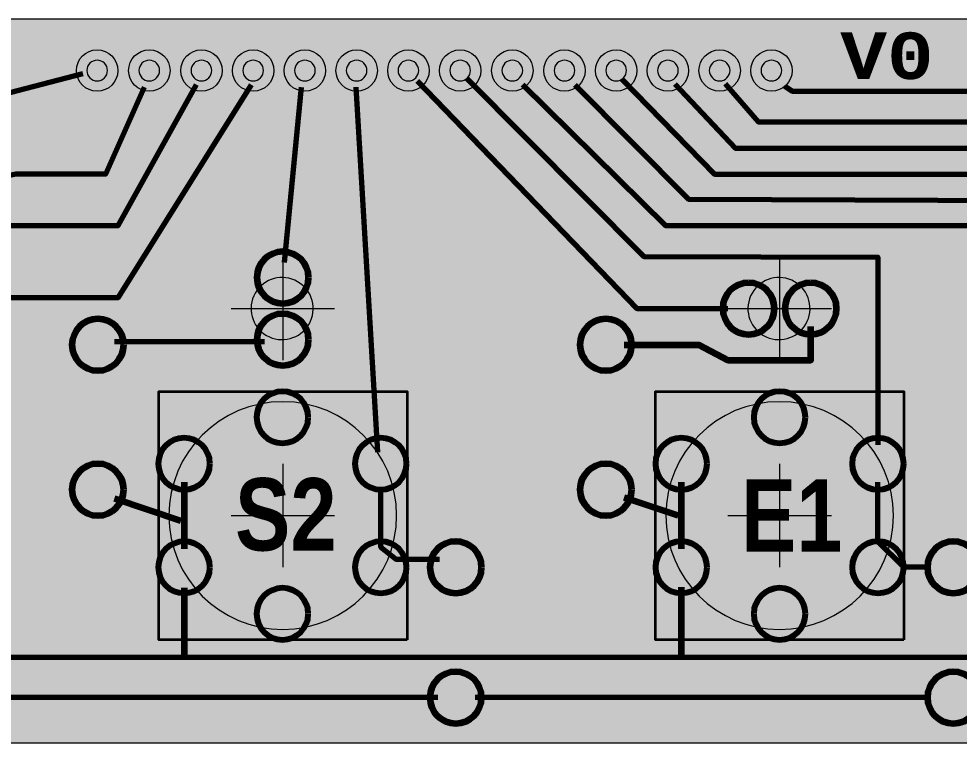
# Model space of a CAD drawing. Header units: millimetres. Extents: x 0 to 145, y -42 to 0.
# Drawn here: x 47.25 to 92.67, y -35 to 0 of the extents above; entities that cross this region are included whole.
import ezdxf

# ---------------------------------------------------------------- set-up
doc = ezdxf.new("R2010")
doc.units = ezdxf.units.MM
doc.header["$MEASUREMENT"] = 0
doc.layers.add('Capa 1', color=7, linetype='Continuous')

# ---------------------------------------------------------------- blocks, each defined once
blk = doc.blocks.new('block 4')
at = {"layer": 'Capa 1', "color": 197, "lineweight": 35, "true_color": 0x662382}
for points in [[(66.016, -30), (54.016, -30), (54.016, -18), (66.016, -18), (66.016, -30)], [(90, -30), (78, -30), (78, -18), (90, -18), (90, -30)]]:
    blk.add_lwpolyline(points, dxfattribs=at)
blk = doc.blocks.new('block 12')
at = {"layer": 'Capa 1', "color": 250, "lineweight": 80, "true_color": 0x1c1c1b}
for points in [[(61.234, -19.25), (61.234, -19.94), (60.674, -20.5), (59.984, -20.5), (59.294, -20.5), (58.734, -19.94), (58.734, -19.25), (58.734, -18.56), (59.294, -18), (59.984, -18), (60.674, -18), (61.234, -18.56), (61.234, -19.25)], [(61.234, -28.75), (61.234, -29.44), (60.674, -30), (59.984, -30), (59.294, -30), (58.734, -29.44), (58.734, -28.75), (58.734, -28.06), (59.294, -27.5), (59.984, -27.5), (60.674, -27.5), (61.234, -28.06), (61.234, -28.75)]]:
    blk.add_open_spline(points, degree=3, knots=[0, 0, 0, 0, 1, 1, 1, 2, 2, 2, 3, 3, 3, 4, 4, 4, 4], dxfattribs=at)
blk = doc.blocks.new('block 14')
at = {"layer": 'Capa 1', "color": 250, "lineweight": 80, "true_color": 0x1c1c1b}
for points in [[(65.984, -21.5), (65.984, -22.19), (65.424, -22.75), (64.734, -22.75), (64.044, -22.75), (63.484, -22.19), (63.484, -21.5), (63.484, -20.81), (64.044, -20.25), (64.734, -20.25), (65.424, -20.25), (65.984, -20.81), (65.984, -21.5)], [(65.984, -26.5), (65.984, -27.19), (65.424, -27.75), (64.734, -27.75), (64.044, -27.75), (63.484, -27.19), (63.484, -26.5), (63.484, -25.81), (64.044, -25.25), (64.734, -25.25), (65.424, -25.25), (65.984, -25.81), (65.984, -26.5)]]:
    blk.add_open_spline(points, degree=3, knots=[0, 0, 0, 0, 1, 1, 1, 2, 2, 2, 3, 3, 3, 4, 4, 4, 4], dxfattribs=at)
blk = doc.blocks.new('block 15')
at = {"layer": 'Capa 1', "color": 250, "lineweight": 80, "true_color": 0x1c1c1b}
for points in [[(56.484, -21.5), (56.484, -22.19), (55.924, -22.75), (55.234, -22.75), (54.544, -22.75), (53.984, -22.19), (53.984, -21.5), (53.984, -20.81), (54.544, -20.25), (55.234, -20.25), (55.924, -20.25), (56.484, -20.81), (56.484, -21.5)], [(56.484, -26.5), (56.484, -27.19), (55.924, -27.75), (55.234, -27.75), (54.544, -27.75), (53.984, -27.19), (53.984, -26.5), (53.984, -25.81), (54.544, -25.25), (55.234, -25.25), (55.924, -25.25), (56.484, -25.81), (56.484, -26.5)]]:
    blk.add_open_spline(points, degree=3, knots=[0, 0, 0, 0, 1, 1, 1, 2, 2, 2, 3, 3, 3, 4, 4, 4, 4], dxfattribs=at)
blk = doc.blocks.new('block 13')
at = {"layer": 'Capa 1'}
for name in ['block 15', 'block 14']:
    blk.add_blockref(name, (0, 0), dxfattribs=at)
blk = doc.blocks.new('block 11')
at = {"layer": 'Capa 1'}
for name in ['block 12', 'block 13']:
    blk.add_blockref(name, (0, 0), dxfattribs=at)
blk = doc.blocks.new('block 17')
at = {"layer": 'Capa 1', "color": 250, "lineweight": 80, "true_color": 0x1c1c1b}
for points in [[(85.25, -19.25), (85.25, -19.94), (84.69, -20.5), (84, -20.5), (83.31, -20.5), (82.75, -19.94), (82.75, -19.25), (82.75, -18.56), (83.31, -18), (84, -18), (84.69, -18), (85.25, -18.56), (85.25, -19.25)], [(85.25, -28.75), (85.25, -29.44), (84.69, -30), (84, -30), (83.31, -30), (82.75, -29.44), (82.75, -28.75), (82.75, -28.06), (83.31, -27.5), (84, -27.5), (84.69, -27.5), (85.25, -28.06), (85.25, -28.75)]]:
    blk.add_open_spline(points, degree=3, knots=[0, 0, 0, 0, 1, 1, 1, 2, 2, 2, 3, 3, 3, 4, 4, 4, 4], dxfattribs=at)
blk = doc.blocks.new('block 19')
at = {"layer": 'Capa 1', "color": 250, "lineweight": 80, "true_color": 0x1c1c1b}
for points in [[(90, -21.5), (90, -22.19), (89.44, -22.75), (88.75, -22.75), (88.06, -22.75), (87.5, -22.19), (87.5, -21.5), (87.5, -20.81), (88.06, -20.25), (88.75, -20.25), (89.44, -20.25), (90, -20.81), (90, -21.5)], [(90, -26.5), (90, -27.19), (89.44, -27.75), (88.75, -27.75), (88.06, -27.75), (87.5, -27.19), (87.5, -26.5), (87.5, -25.81), (88.06, -25.25), (88.75, -25.25), (89.44, -25.25), (90, -25.81), (90, -26.5)]]:
    blk.add_open_spline(points, degree=3, knots=[0, 0, 0, 0, 1, 1, 1, 2, 2, 2, 3, 3, 3, 4, 4, 4, 4], dxfattribs=at)
blk = doc.blocks.new('block 20')
at = {"layer": 'Capa 1', "color": 250, "lineweight": 80, "true_color": 0x1c1c1b}
for points in [[(80.5, -21.5), (80.5, -22.19), (79.94, -22.75), (79.25, -22.75), (78.56, -22.75), (78, -22.19), (78, -21.5), (78, -20.81), (78.56, -20.25), (79.25, -20.25), (79.94, -20.25), (80.5, -20.81), (80.5, -21.5)], [(80.5, -26.5), (80.5, -27.19), (79.94, -27.75), (79.25, -27.75), (78.56, -27.75), (78, -27.19), (78, -26.5), (78, -25.81), (78.56, -25.25), (79.25, -25.25), (79.94, -25.25), (80.5, -25.81), (80.5, -26.5)]]:
    blk.add_open_spline(points, degree=3, knots=[0, 0, 0, 0, 1, 1, 1, 2, 2, 2, 3, 3, 3, 4, 4, 4, 4], dxfattribs=at)
blk = doc.blocks.new('block 18')
at = {"layer": 'Capa 1'}
for name in ['block 20', 'block 19']:
    blk.add_blockref(name, (0, 0), dxfattribs=at)
blk = doc.blocks.new('block 16')
at = {"layer": 'Capa 1'}
for name in ['block 17', 'block 18']:
    blk.add_blockref(name, (0, 0), dxfattribs=at)
blk = doc.blocks.new('block 5')
at = {"layer": 'Capa 1'}
for name in ['block 11', 'block 16']:
    blk.add_blockref(name, (0, 0), dxfattribs=at)
blk = doc.blocks.new('block 39')
at = {"layer": 'Capa 1', "color": 250, "lineweight": 90, "true_color": 0x1c1c1b}
for points in [[(61.25, -12.5), (61.25, -13.19), (60.69, -13.75), (60, -13.75), (59.31, -13.75), (58.75, -13.19), (58.75, -12.5), (58.75, -11.81), (59.31, -11.25), (60, -11.25), (60.69, -11.25), (61.25, -11.81), (61.25, -12.5)], [(61.25, -15.5), (61.25, -16.19), (60.69, -16.75), (60, -16.75), (59.31, -16.75), (58.75, -16.19), (58.75, -15.5), (58.75, -14.81), (59.31, -14.25), (60, -14.25), (60.69, -14.25), (61.25, -14.81), (61.25, -15.5)]]:
    blk.add_open_spline(points, degree=3, knots=[0, 0, 0, 0, 1, 1, 1, 2, 2, 2, 3, 3, 3, 4, 4, 4, 4], dxfattribs=at)
blk = doc.blocks.new('block 40')
at = {"layer": 'Capa 1', "color": 250, "lineweight": 90, "true_color": 0x1c1c1b}
for points in [[(82.5, -12.75), (83.19, -12.75), (83.75, -13.31), (83.75, -14), (83.75, -14.69), (83.19, -15.25), (82.5, -15.25), (81.81, -15.25), (81.25, -14.69), (81.25, -14), (81.25, -13.31), (81.81, -12.75), (82.5, -12.75)], [(85.5, -12.75), (86.19, -12.75), (86.75, -13.31), (86.75, -14), (86.75, -14.69), (86.19, -15.25), (85.5, -15.25), (84.81, -15.25), (84.25, -14.69), (84.25, -14), (84.25, -13.31), (84.81, -12.75), (85.5, -12.75)]]:
    blk.add_open_spline(points, degree=3, knots=[0, 0, 0, 0, 1, 1, 1, 2, 2, 2, 3, 3, 3, 4, 4, 4, 4], dxfattribs=at)
blk = doc.blocks.new('block 36')
at = {"layer": 'Capa 1'}
for name in ['block 39', 'block 40']:
    blk.add_blockref(name, (0, 0), dxfattribs=at)
blk = doc.blocks.new('block 46')
at = {"layer": 'Capa 1', "color": 250, "lineweight": 90, "true_color": 0x1c1c1b}
for points in [[(93.639, -26.5), (93.639, -27.19), (93.079, -27.75), (92.389, -27.75), (91.699, -27.75), (91.139, -27.19), (91.139, -26.5), (91.139, -25.81), (91.699, -25.25), (92.389, -25.25), (93.079, -25.25), (93.639, -25.81), (93.639, -26.5)], [(93.639, -32.794), (93.639, -33.485), (93.079, -34.044), (92.389, -34.044), (91.699, -34.044), (91.139, -33.485), (91.139, -32.794), (91.139, -32.104), (91.699, -31.544), (92.389, -31.544), (93.079, -31.544), (93.639, -32.104), (93.639, -32.794)]]:
    blk.add_open_spline(points, degree=3, knots=[0, 0, 0, 0, 1, 1, 1, 2, 2, 2, 3, 3, 3, 4, 4, 4, 4], dxfattribs=at)
blk = doc.blocks.new('block 47')
at = {"layer": 'Capa 1', "color": 250, "lineweight": 90, "true_color": 0x1c1c1b}
for points in [[(69.607, -26.5), (69.607, -27.19), (69.047, -27.75), (68.357, -27.75), (67.666, -27.75), (67.107, -27.19), (67.107, -26.5), (67.107, -25.81), (67.666, -25.25), (68.357, -25.25), (69.047, -25.25), (69.607, -25.81), (69.607, -26.5)], [(69.607, -32.794), (69.607, -33.485), (69.047, -34.044), (68.357, -34.044), (67.666, -34.044), (67.107, -33.485), (67.107, -32.794), (67.107, -32.104), (67.666, -31.544), (68.357, -31.544), (69.047, -31.544), (69.607, -32.104), (69.607, -32.794)]]:
    blk.add_open_spline(points, degree=3, knots=[0, 0, 0, 0, 1, 1, 1, 2, 2, 2, 3, 3, 3, 4, 4, 4, 4], dxfattribs=at)
blk = doc.blocks.new('block 43')
at = {"layer": 'Capa 1'}
for name in ['block 47', 'block 46']:
    blk.add_blockref(name, (0, 0), dxfattribs=at)
blk = doc.blocks.new('block 53')
at = {"layer": 'Capa 1', "color": 250, "lineweight": 90, "true_color": 0x1c1c1b}
for points in [[(52.318, -15.75), (52.318, -16.44), (51.759, -17), (51.068, -17), (50.378, -17), (49.818, -16.44), (49.818, -15.75), (49.818, -15.06), (50.378, -14.5), (51.068, -14.5), (51.759, -14.5), (52.318, -15.06), (52.318, -15.75)], [(52.318, -22.75), (52.318, -23.44), (51.759, -24), (51.068, -24), (50.378, -24), (49.818, -23.44), (49.818, -22.75), (49.818, -22.06), (50.378, -21.5), (51.068, -21.5), (51.759, -21.5), (52.318, -22.06), (52.318, -22.75)]]:
    blk.add_open_spline(points, degree=3, knots=[0, 0, 0, 0, 1, 1, 1, 2, 2, 2, 3, 3, 3, 4, 4, 4, 4], dxfattribs=at)
blk = doc.blocks.new('block 54')
at = {"layer": 'Capa 1', "color": 250, "lineweight": 90, "true_color": 0x1c1c1b}
for points in [[(76.855, -15.75), (76.855, -16.44), (76.295, -17), (75.605, -17), (74.914, -17), (74.355, -16.44), (74.355, -15.75), (74.355, -15.06), (74.914, -14.5), (75.605, -14.5), (76.295, -14.5), (76.855, -15.06), (76.855, -15.75)], [(76.855, -22.75), (76.855, -23.44), (76.295, -24), (75.605, -24), (74.914, -24), (74.355, -23.44), (74.355, -22.75), (74.355, -22.06), (74.914, -21.5), (75.605, -21.5), (76.295, -21.5), (76.855, -22.06), (76.855, -22.75)]]:
    blk.add_open_spline(points, degree=3, knots=[0, 0, 0, 0, 1, 1, 1, 2, 2, 2, 3, 3, 3, 4, 4, 4, 4], dxfattribs=at)
blk = doc.blocks.new('block 50')
at = {"layer": 'Capa 1'}
for name in ['block 53', 'block 54']:
    blk.add_blockref(name, (0, 0), dxfattribs=at)
blk = doc.blocks.new('block 57')
at = {"layer": 'Capa 1', "true_color": 0x1c1c1b}
h = blk.add_hatch(color=250, dxfattribs=at)
h.dxf.hatch_style = 2
edge = h.paths.add_edge_path()
edge.add_spline(control_points=[(51.034, -1.5), (50.482, -1.5), (50.034, -1.948), (50.034, -2.5), (50.034, -3.052), (50.482, -3.5), (51.034, -3.5), (51.586, -3.5), (52.034, -3.052), (52.034, -2.5), (52.034, -1.948), (51.586, -1.5), (51.034, -1.5)], knot_values=[0, 0, 0, 0, 1, 1, 1, 2, 2, 2, 3, 3, 3, 4, 4, 4, 4], degree=3, periodic=1)
edge = h.paths.add_edge_path()
edge.add_spline(control_points=[(51.034, -3), (50.758, -3), (50.534, -2.776), (50.534, -2.5), (50.534, -2.224), (50.758, -2), (51.034, -2), (51.31, -2), (51.534, -2.224), (51.534, -2.5), (51.534, -2.776), (51.31, -3), (51.034, -3)], knot_values=[0, 0, 0, 0, 1, 1, 1, 2, 2, 2, 3, 3, 3, 4, 4, 4, 4], degree=3, periodic=1)
h = blk.add_hatch(color=250, dxfattribs=at)
h.dxf.hatch_style = 2
edge = h.paths.add_edge_path()
edge.add_spline(control_points=[(53.553, -1.5), (53.001, -1.5), (52.553, -1.948), (52.553, -2.5), (52.553, -3.052), (53.001, -3.5), (53.553, -3.5), (54.105, -3.5), (54.553, -3.052), (54.553, -2.5), (54.553, -1.948), (54.105, -1.5), (53.553, -1.5)], knot_values=[0, 0, 0, 0, 1, 1, 1, 2, 2, 2, 3, 3, 3, 4, 4, 4, 4], degree=3, periodic=1)
edge = h.paths.add_edge_path()
edge.add_spline(control_points=[(53.553, -3), (53.277, -3), (53.053, -2.776), (53.053, -2.5), (53.053, -2.224), (53.277, -2), (53.553, -2), (53.829, -2), (54.053, -2.224), (54.053, -2.5), (54.053, -2.776), (53.829, -3), (53.553, -3)], knot_values=[0, 0, 0, 0, 1, 1, 1, 2, 2, 2, 3, 3, 3, 4, 4, 4, 4], degree=3, periodic=1)
h = blk.add_hatch(color=250, dxfattribs=at)
h.dxf.hatch_style = 2
edge = h.paths.add_edge_path()
edge.add_spline(control_points=[(56.072, -1.5), (55.52, -1.5), (55.072, -1.948), (55.072, -2.5), (55.072, -3.052), (55.52, -3.5), (56.072, -3.5), (56.625, -3.5), (57.072, -3.052), (57.072, -2.5), (57.072, -1.948), (56.625, -1.5), (56.072, -1.5)], knot_values=[0, 0, 0, 0, 1, 1, 1, 2, 2, 2, 3, 3, 3, 4, 4, 4, 4], degree=3, periodic=1)
edge = h.paths.add_edge_path()
edge.add_spline(control_points=[(56.072, -3), (55.796, -3), (55.572, -2.776), (55.572, -2.5), (55.572, -2.224), (55.796, -2), (56.072, -2), (56.349, -2), (56.572, -2.224), (56.572, -2.5), (56.572, -2.776), (56.349, -3), (56.072, -3)], knot_values=[0, 0, 0, 0, 1, 1, 1, 2, 2, 2, 3, 3, 3, 4, 4, 4, 4], degree=3, periodic=1)
h = blk.add_hatch(color=250, dxfattribs=at)
h.dxf.hatch_style = 2
edge = h.paths.add_edge_path()
edge.add_spline(control_points=[(58.57, -1.5), (58.018, -1.5), (57.57, -1.948), (57.57, -2.5), (57.57, -3.052), (58.018, -3.5), (58.57, -3.5), (59.123, -3.5), (59.57, -3.052), (59.57, -2.5), (59.57, -1.948), (59.123, -1.5), (58.57, -1.5)], knot_values=[0, 0, 0, 0, 1, 1, 1, 2, 2, 2, 3, 3, 3, 4, 4, 4, 4], degree=3, periodic=1)
edge = h.paths.add_edge_path()
edge.add_spline(control_points=[(58.57, -3), (58.294, -3), (58.07, -2.776), (58.07, -2.5), (58.07, -2.224), (58.294, -2), (58.57, -2), (58.847, -2), (59.07, -2.224), (59.07, -2.5), (59.07, -2.776), (58.847, -3), (58.57, -3)], knot_values=[0, 0, 0, 0, 1, 1, 1, 2, 2, 2, 3, 3, 3, 4, 4, 4, 4], degree=3, periodic=1)
h = blk.add_hatch(color=250, dxfattribs=at)
h.dxf.hatch_style = 2
edge = h.paths.add_edge_path()
edge.add_spline(control_points=[(61.068, -1.5), (60.516, -1.5), (60.068, -1.948), (60.068, -2.5), (60.068, -3.052), (60.516, -3.5), (61.068, -3.5), (61.621, -3.5), (62.068, -3.052), (62.068, -2.5), (62.068, -1.948), (61.621, -1.5), (61.068, -1.5)], knot_values=[0, 0, 0, 0, 1, 1, 1, 2, 2, 2, 3, 3, 3, 4, 4, 4, 4], degree=3, periodic=1)
edge = h.paths.add_edge_path()
edge.add_spline(control_points=[(61.068, -3), (60.792, -3), (60.568, -2.776), (60.568, -2.5), (60.568, -2.224), (60.792, -2), (61.068, -2), (61.345, -2), (61.568, -2.224), (61.568, -2.5), (61.568, -2.776), (61.345, -3), (61.068, -3)], knot_values=[0, 0, 0, 0, 1, 1, 1, 2, 2, 2, 3, 3, 3, 4, 4, 4, 4], degree=3, periodic=1)
h = blk.add_hatch(color=250, dxfattribs=at)
h.dxf.hatch_style = 2
edge = h.paths.add_edge_path()
edge.add_spline(control_points=[(63.568, -1.5), (63.016, -1.5), (62.568, -1.948), (62.568, -2.5), (62.568, -3.052), (63.016, -3.5), (63.568, -3.5), (64.121, -3.5), (64.568, -3.052), (64.568, -2.5), (64.568, -1.948), (64.121, -1.5), (63.568, -1.5)], knot_values=[0, 0, 0, 0, 1, 1, 1, 2, 2, 2, 3, 3, 3, 4, 4, 4, 4], degree=3, periodic=1)
edge = h.paths.add_edge_path()
edge.add_spline(control_points=[(63.568, -3), (63.292, -3), (63.068, -2.776), (63.068, -2.5), (63.068, -2.224), (63.292, -2), (63.568, -2), (63.845, -2), (64.068, -2.224), (64.068, -2.5), (64.068, -2.776), (63.845, -3), (63.568, -3)], knot_values=[0, 0, 0, 0, 1, 1, 1, 2, 2, 2, 3, 3, 3, 4, 4, 4, 4], degree=3, periodic=1)
h = blk.add_hatch(color=250, dxfattribs=at)
h.dxf.hatch_style = 2
edge = h.paths.add_edge_path()
edge.add_spline(control_points=[(66.068, -1.5), (65.516, -1.5), (65.068, -1.948), (65.068, -2.5), (65.068, -3.052), (65.516, -3.5), (66.068, -3.5), (66.621, -3.5), (67.068, -3.052), (67.068, -2.5), (67.068, -1.948), (66.621, -1.5), (66.068, -1.5)], knot_values=[0, 0, 0, 0, 1, 1, 1, 2, 2, 2, 3, 3, 3, 4, 4, 4, 4], degree=3, periodic=1)
edge = h.paths.add_edge_path()
edge.add_spline(control_points=[(66.068, -3), (65.792, -3), (65.568, -2.776), (65.568, -2.5), (65.568, -2.224), (65.792, -2), (66.068, -2), (66.345, -2), (66.568, -2.224), (66.568, -2.5), (66.568, -2.776), (66.345, -3), (66.068, -3)], knot_values=[0, 0, 0, 0, 1, 1, 1, 2, 2, 2, 3, 3, 3, 4, 4, 4, 4], degree=3, periodic=1)
h = blk.add_hatch(color=250, dxfattribs=at)
h.dxf.hatch_style = 2
edge = h.paths.add_edge_path()
edge.add_spline(control_points=[(68.568, -1.5), (68.016, -1.5), (67.568, -1.948), (67.568, -2.5), (67.568, -3.052), (68.016, -3.5), (68.568, -3.5), (69.121, -3.5), (69.568, -3.052), (69.568, -2.5), (69.568, -1.948), (69.121, -1.5), (68.568, -1.5)], knot_values=[0, 0, 0, 0, 1, 1, 1, 2, 2, 2, 3, 3, 3, 4, 4, 4, 4], degree=3, periodic=1)
edge = h.paths.add_edge_path()
edge.add_spline(control_points=[(68.568, -3), (68.292, -3), (68.068, -2.776), (68.068, -2.5), (68.068, -2.224), (68.292, -2), (68.568, -2), (68.845, -2), (69.068, -2.224), (69.068, -2.5), (69.068, -2.776), (68.845, -3), (68.568, -3)], knot_values=[0, 0, 0, 0, 1, 1, 1, 2, 2, 2, 3, 3, 3, 4, 4, 4, 4], degree=3, periodic=1)
h = blk.add_hatch(color=250, dxfattribs=at)
h.dxf.hatch_style = 2
edge = h.paths.add_edge_path()
edge.add_spline(control_points=[(71.088, -1.5), (70.535, -1.5), (70.088, -1.948), (70.088, -2.5), (70.088, -3.052), (70.535, -3.5), (71.088, -3.5), (71.64, -3.5), (72.088, -3.052), (72.088, -2.5), (72.088, -1.948), (71.64, -1.5), (71.088, -1.5)], knot_values=[0, 0, 0, 0, 1, 1, 1, 2, 2, 2, 3, 3, 3, 4, 4, 4, 4], degree=3, periodic=1)
edge = h.paths.add_edge_path()
edge.add_spline(control_points=[(71.088, -3), (70.811, -3), (70.588, -2.776), (70.588, -2.5), (70.588, -2.224), (70.811, -2), (71.088, -2), (71.364, -2), (71.588, -2.224), (71.588, -2.5), (71.588, -2.776), (71.364, -3), (71.088, -3)], knot_values=[0, 0, 0, 0, 1, 1, 1, 2, 2, 2, 3, 3, 3, 4, 4, 4, 4], degree=3, periodic=1)
h = blk.add_hatch(color=250, dxfattribs=at)
h.dxf.hatch_style = 2
edge = h.paths.add_edge_path()
edge.add_spline(control_points=[(73.607, -1.5), (73.054, -1.5), (72.607, -1.948), (72.607, -2.5), (72.607, -3.052), (73.054, -3.5), (73.607, -3.5), (74.159, -3.5), (74.607, -3.052), (74.607, -2.5), (74.607, -1.948), (74.159, -1.5), (73.607, -1.5)], knot_values=[0, 0, 0, 0, 1, 1, 1, 2, 2, 2, 3, 3, 3, 4, 4, 4, 4], degree=3, periodic=1)
edge = h.paths.add_edge_path()
edge.add_spline(control_points=[(73.607, -3), (73.331, -3), (73.107, -2.776), (73.107, -2.5), (73.107, -2.224), (73.331, -2), (73.607, -2), (73.883, -2), (74.107, -2.224), (74.107, -2.5), (74.107, -2.776), (73.883, -3), (73.607, -3)], knot_values=[0, 0, 0, 0, 1, 1, 1, 2, 2, 2, 3, 3, 3, 4, 4, 4, 4], degree=3, periodic=1)
h = blk.add_hatch(color=250, dxfattribs=at)
h.dxf.hatch_style = 2
edge = h.paths.add_edge_path()
edge.add_spline(control_points=[(76.105, -1.5), (75.552, -1.5), (75.105, -1.948), (75.105, -2.5), (75.105, -3.052), (75.552, -3.5), (76.105, -3.5), (76.657, -3.5), (77.105, -3.052), (77.105, -2.5), (77.105, -1.948), (76.657, -1.5), (76.105, -1.5)], knot_values=[0, 0, 0, 0, 1, 1, 1, 2, 2, 2, 3, 3, 3, 4, 4, 4, 4], degree=3, periodic=1)
edge = h.paths.add_edge_path()
edge.add_spline(control_points=[(76.105, -3), (75.829, -3), (75.605, -2.776), (75.605, -2.5), (75.605, -2.224), (75.829, -2), (76.105, -2), (76.381, -2), (76.605, -2.224), (76.605, -2.5), (76.605, -2.776), (76.381, -3), (76.105, -3)], knot_values=[0, 0, 0, 0, 1, 1, 1, 2, 2, 2, 3, 3, 3, 4, 4, 4, 4], degree=3, periodic=1)
h = blk.add_hatch(color=250, dxfattribs=at)
h.dxf.hatch_style = 2
edge = h.paths.add_edge_path()
edge.add_spline(control_points=[(78.603, -1.5), (78.051, -1.5), (77.603, -1.948), (77.603, -2.5), (77.603, -3.052), (78.051, -3.5), (78.603, -3.5), (79.155, -3.5), (79.603, -3.052), (79.603, -2.5), (79.603, -1.948), (79.155, -1.5), (78.603, -1.5)], knot_values=[0, 0, 0, 0, 1, 1, 1, 2, 2, 2, 3, 3, 3, 4, 4, 4, 4], degree=3, periodic=1)
edge = h.paths.add_edge_path()
edge.add_spline(control_points=[(78.603, -3), (78.327, -3), (78.103, -2.776), (78.103, -2.5), (78.103, -2.224), (78.327, -2), (78.603, -2), (78.879, -2), (79.103, -2.224), (79.103, -2.5), (79.103, -2.776), (78.879, -3), (78.603, -3)], knot_values=[0, 0, 0, 0, 1, 1, 1, 2, 2, 2, 3, 3, 3, 4, 4, 4, 4], degree=3, periodic=1)
h = blk.add_hatch(color=250, dxfattribs=at)
h.dxf.hatch_style = 2
edge = h.paths.add_edge_path()
edge.add_spline(control_points=[(81.103, -1.5), (80.551, -1.5), (80.103, -1.948), (80.103, -2.5), (80.103, -3.052), (80.551, -3.5), (81.103, -3.5), (81.655, -3.5), (82.103, -3.052), (82.103, -2.5), (82.103, -1.948), (81.655, -1.5), (81.103, -1.5)], knot_values=[0, 0, 0, 0, 1, 1, 1, 2, 2, 2, 3, 3, 3, 4, 4, 4, 4], degree=3, periodic=1)
edge = h.paths.add_edge_path()
edge.add_spline(control_points=[(81.103, -3), (80.827, -3), (80.603, -2.776), (80.603, -2.5), (80.603, -2.224), (80.827, -2), (81.103, -2), (81.379, -2), (81.603, -2.224), (81.603, -2.5), (81.603, -2.776), (81.379, -3), (81.103, -3)], knot_values=[0, 0, 0, 0, 1, 1, 1, 2, 2, 2, 3, 3, 3, 4, 4, 4, 4], degree=3, periodic=1)
h = blk.add_hatch(color=250, dxfattribs=at)
h.dxf.hatch_style = 2
edge = h.paths.add_edge_path()
edge.add_spline(control_points=[(83.603, -1.5), (83.051, -1.5), (82.603, -1.948), (82.603, -2.5), (82.603, -3.052), (83.051, -3.5), (83.603, -3.5), (84.155, -3.5), (84.603, -3.052), (84.603, -2.5), (84.603, -1.948), (84.155, -1.5), (83.603, -1.5)], knot_values=[0, 0, 0, 0, 1, 1, 1, 2, 2, 2, 3, 3, 3, 4, 4, 4, 4], degree=3, periodic=1)
edge = h.paths.add_edge_path()
edge.add_spline(control_points=[(83.603, -3), (83.327, -3), (83.103, -2.776), (83.103, -2.5), (83.103, -2.224), (83.327, -2), (83.603, -2), (83.879, -2), (84.103, -2.224), (84.103, -2.5), (84.103, -2.776), (83.879, -3), (83.603, -3)], knot_values=[0, 0, 0, 0, 1, 1, 1, 2, 2, 2, 3, 3, 3, 4, 4, 4, 4], degree=3, periodic=1)
at = {"layer": 'Capa 1', "lineweight": 0}
for points in [[(51.034, -1.5), (50.482, -1.5), (50.034, -1.948), (50.034, -2.5), (50.034, -3.052), (50.482, -3.5), (51.034, -3.5), (51.586, -3.5), (52.034, -3.052), (52.034, -2.5), (52.034, -1.948), (51.586, -1.5), (51.034, -1.5)], [(53.553, -1.5), (53.001, -1.5), (52.553, -1.948), (52.553, -2.5), (52.553, -3.052), (53.001, -3.5), (53.553, -3.5), (54.105, -3.5), (54.553, -3.052), (54.553, -2.5), (54.553, -1.948), (54.105, -1.5), (53.553, -1.5)], [(56.072, -1.5), (55.52, -1.5), (55.072, -1.948), (55.072, -2.5), (55.072, -3.052), (55.52, -3.5), (56.072, -3.5), (56.625, -3.5), (57.072, -3.052), (57.072, -2.5), (57.072, -1.948), (56.625, -1.5), (56.072, -1.5)], [(58.57, -1.5), (58.018, -1.5), (57.57, -1.948), (57.57, -2.5), (57.57, -3.052), (58.018, -3.5), (58.57, -3.5), (59.123, -3.5), (59.57, -3.052), (59.57, -2.5), (59.57, -1.948), (59.123, -1.5), (58.57, -1.5)], [(61.068, -1.5), (60.516, -1.5), (60.068, -1.948), (60.068, -2.5), (60.068, -3.052), (60.516, -3.5), (61.068, -3.5), (61.621, -3.5), (62.068, -3.052), (62.068, -2.5), (62.068, -1.948), (61.621, -1.5), (61.068, -1.5)], [(63.568, -1.5), (63.016, -1.5), (62.568, -1.948), (62.568, -2.5), (62.568, -3.052), (63.016, -3.5), (63.568, -3.5), (64.121, -3.5), (64.568, -3.052), (64.568, -2.5), (64.568, -1.948), (64.121, -1.5), (63.568, -1.5)], [(66.068, -1.5), (65.516, -1.5), (65.068, -1.948), (65.068, -2.5), (65.068, -3.052), (65.516, -3.5), (66.068, -3.5), (66.621, -3.5), (67.068, -3.052), (67.068, -2.5), (67.068, -1.948), (66.621, -1.5), (66.068, -1.5)], [(68.568, -1.5), (68.016, -1.5), (67.568, -1.948), (67.568, -2.5), (67.568, -3.052), (68.016, -3.5), (68.568, -3.5), (69.121, -3.5), (69.568, -3.052), (69.568, -2.5), (69.568, -1.948), (69.121, -1.5), (68.568, -1.5)], [(71.088, -1.5), (70.535, -1.5), (70.088, -1.948), (70.088, -2.5), (70.088, -3.052), (70.535, -3.5), (71.088, -3.5), (71.64, -3.5), (72.088, -3.052), (72.088, -2.5), (72.088, -1.948), (71.64, -1.5), (71.088, -1.5)], [(73.607, -1.5), (73.054, -1.5), (72.607, -1.948), (72.607, -2.5), (72.607, -3.052), (73.054, -3.5), (73.607, -3.5), (74.159, -3.5), (74.607, -3.052), (74.607, -2.5), (74.607, -1.948), (74.159, -1.5), (73.607, -1.5)], [(76.105, -1.5), (75.552, -1.5), (75.105, -1.948), (75.105, -2.5), (75.105, -3.052), (75.552, -3.5), (76.105, -3.5), (76.657, -3.5), (77.105, -3.052), (77.105, -2.5), (77.105, -1.948), (76.657, -1.5), (76.105, -1.5)], [(78.603, -1.5), (78.051, -1.5), (77.603, -1.948), (77.603, -2.5), (77.603, -3.052), (78.051, -3.5), (78.603, -3.5), (79.155, -3.5), (79.603, -3.052), (79.603, -2.5), (79.603, -1.948), (79.155, -1.5), (78.603, -1.5)], [(81.103, -1.5), (80.551, -1.5), (80.103, -1.948), (80.103, -2.5), (80.103, -3.052), (80.551, -3.5), (81.103, -3.5), (81.655, -3.5), (82.103, -3.052), (82.103, -2.5), (82.103, -1.948), (81.655, -1.5), (81.103, -1.5)], [(83.603, -1.5), (83.051, -1.5), (82.603, -1.948), (82.603, -2.5), (82.603, -3.052), (83.051, -3.5), (83.603, -3.5), (84.155, -3.5), (84.603, -3.052), (84.603, -2.5), (84.603, -1.948), (84.155, -1.5), (83.603, -1.5)], [(51.034, -3), (50.758, -3), (50.534, -2.776), (50.534, -2.5), (50.534, -2.224), (50.758, -2), (51.034, -2), (51.31, -2), (51.534, -2.224), (51.534, -2.5), (51.534, -2.776), (51.31, -3), (51.034, -3)], [(53.553, -3), (53.277, -3), (53.053, -2.776), (53.053, -2.5), (53.053, -2.224), (53.277, -2), (53.553, -2), (53.829, -2), (54.053, -2.224), (54.053, -2.5), (54.053, -2.776), (53.829, -3), (53.553, -3)], [(56.072, -3), (55.796, -3), (55.572, -2.776), (55.572, -2.5), (55.572, -2.224), (55.796, -2), (56.072, -2), (56.349, -2), (56.572, -2.224), (56.572, -2.5), (56.572, -2.776), (56.349, -3), (56.072, -3)], [(58.57, -3), (58.294, -3), (58.07, -2.776), (58.07, -2.5), (58.07, -2.224), (58.294, -2), (58.57, -2), (58.847, -2), (59.07, -2.224), (59.07, -2.5), (59.07, -2.776), (58.847, -3), (58.57, -3)], [(61.068, -3), (60.792, -3), (60.568, -2.776), (60.568, -2.5), (60.568, -2.224), (60.792, -2), (61.068, -2), (61.345, -2), (61.568, -2.224), (61.568, -2.5), (61.568, -2.776), (61.345, -3), (61.068, -3)], [(63.568, -3), (63.292, -3), (63.068, -2.776), (63.068, -2.5), (63.068, -2.224), (63.292, -2), (63.568, -2), (63.845, -2), (64.068, -2.224), (64.068, -2.5), (64.068, -2.776), (63.845, -3), (63.568, -3)], [(66.068, -3), (65.792, -3), (65.568, -2.776), (65.568, -2.5), (65.568, -2.224), (65.792, -2), (66.068, -2), (66.345, -2), (66.568, -2.224), (66.568, -2.5), (66.568, -2.776), (66.345, -3), (66.068, -3)], [(68.568, -3), (68.292, -3), (68.068, -2.776), (68.068, -2.5), (68.068, -2.224), (68.292, -2), (68.568, -2), (68.845, -2), (69.068, -2.224), (69.068, -2.5), (69.068, -2.776), (68.845, -3), (68.568, -3)], [(71.088, -3), (70.811, -3), (70.588, -2.776), (70.588, -2.5), (70.588, -2.224), (70.811, -2), (71.088, -2), (71.364, -2), (71.588, -2.224), (71.588, -2.5), (71.588, -2.776), (71.364, -3), (71.088, -3)], [(73.607, -3), (73.331, -3), (73.107, -2.776), (73.107, -2.5), (73.107, -2.224), (73.331, -2), (73.607, -2), (73.883, -2), (74.107, -2.224), (74.107, -2.5), (74.107, -2.776), (73.883, -3), (73.607, -3)], [(76.105, -3), (75.829, -3), (75.605, -2.776), (75.605, -2.5), (75.605, -2.224), (75.829, -2), (76.105, -2), (76.381, -2), (76.605, -2.224), (76.605, -2.5), (76.605, -2.776), (76.381, -3), (76.105, -3)], [(78.603, -3), (78.327, -3), (78.103, -2.776), (78.103, -2.5), (78.103, -2.224), (78.327, -2), (78.603, -2), (78.879, -2), (79.103, -2.224), (79.103, -2.5), (79.103, -2.776), (78.879, -3), (78.603, -3)], [(81.103, -3), (80.827, -3), (80.603, -2.776), (80.603, -2.5), (80.603, -2.224), (80.827, -2), (81.103, -2), (81.379, -2), (81.603, -2.224), (81.603, -2.5), (81.603, -2.776), (81.379, -3), (81.103, -3)], [(83.603, -3), (83.327, -3), (83.103, -2.776), (83.103, -2.5), (83.103, -2.224), (83.327, -2), (83.603, -2), (83.879, -2), (84.103, -2.224), (84.103, -2.5), (84.103, -2.776), (83.879, -3), (83.603, -3)]]:
    blk.add_open_spline(points, degree=3, knots=[0, 0, 0, 0, 1, 1, 1, 2, 2, 2, 3, 3, 3, 4, 4, 4, 4], dxfattribs=at)
blk = doc.blocks.new('block 59')
at = {"layer": 'Capa 1', "color": 250, "lineweight": 70, "true_color": 0x1c1c1b}
for points in [[(13.582, -12.206), (50.348, -2.649)], [(66.493, -3), (77.105, -14), (81.5, -14)], [(68.89, -2.88), (77.442, -11.492), (88.75, -11.522), (88.75, -20.588)], [(76.383, -2.915), (80.855, -7.5), (127.861, -7.5), (129.469, -11.771)], [(78.939, -3.161), (81.844, -6.25), (128.75, -6.25), (135, -14), (135, -20.588)], [(53.305, -3.297), (51.431, -7.5), (47.108, -7.5), (17.75, -13.286), (17.75, -20.5)], [(55.809, -3.189), (52.034, -10), (42.5, -10), (37.648, -11.771)], [(58.468, -3.189), (52.034, -13.476), (41.75, -13.476), (41.75, -20.5)], [(60.889, -3.297), (60.068, -11.771)], [(63.527, -3.297), (64.568, -20.937)], [(107, -11.5), (106.948, -10), (78.5, -10), (71.588, -3.189)], [(74.107, -3.189), (79.603, -8.714), (111.716, -8.841), (111.716, -20.5)], [(84.25, -3.261), (84.603, -3.5), (129.968, -3.5), (142.438, -19.25), (142.438, -32.766), (139.647, -32.794)], [(91.139, -26.5), (90, -26.5), (88.75, -25.25), (88.75, -22.395)], [(67.568, -26.127), (65.5, -26.127), (64.734, -25.529), (64.734, -22.75)], [(67.493, -32.794), (45.903, -32.794)], [(91.139, -32.794), (69.287, -32.794)]]:
    blk.add_lwpolyline(points, dxfattribs=at)
blk.add_open_spline([(81.362, -3.136), (81.362, -3.136), (82.964, -4.974), (82.964, -4.974), (82.964, -4.974), (129.331, -4.975), (129.331, -4.975), (129.331, -4.975), (140.728, -19.42), (140.728, -19.42), (140.728, -19.42), (140.728, -30.864), (140.728, -30.864), (140.728, -30.864), (2.5, -30.864), (2.5, -30.864)], degree=3, knots=[0, 0, 0, 0, 1, 1, 1, 2, 2, 2, 3, 3, 3, 4, 4, 4, 5, 5, 5, 5], dxfattribs=at)
blk = doc.blocks.new('block 60')
at = {"layer": 'Capa 1', "color": 250, "lineweight": 90, "true_color": 0x1c1c1b}
for points in [[(76.492, -15.75), (80.103, -15.75), (81.5, -16.5), (85.5, -16.5), (85.5, -14.873)], [(55.234, -22.395), (55.234, -25.605)], [(79.25, -22.395), (79.25, -25.605)], [(76.492, -23.13), (79.103, -24)], [(51.872, -23.173), (55.072, -24.261)], [(55.234, -27.5), (55.234, -30.889)], [(79.25, -27.466), (79.25, -30.889)]]:
    blk.add_lwpolyline(points, dxfattribs=at)
at = {"layer": 'Capa 1', "color": 250, "lineweight": 70, "true_color": 0x1c1c1b}
blk.add_lwpolyline([(51.872, -15.593), (59.111, -15.593)], dxfattribs=at)
blk = doc.blocks.new('block 58')
at = {"layer": 'Capa 1'}
for name in ['block 59', 'block 60']:
    blk.add_blockref(name, (0, 0), dxfattribs=at)
blk = doc.blocks.new('block 61')
at = {"layer": 'Capa 1', "color": 250, "true_color": 0x1c1c1b, "extrusion": (0, 0, -1), "char_height": 2.2479, "attachment_point": 7, "text_direction": (-1, 0, 0)}
for s, insert in [('\\fCourier New|b1|i0|c0|p34;\\W1;0V', (91.437, -2.943)), ('\\fCourier New|b1|i0|c0|p34;\\W1;ISPEL ', (19.534, -3.459)), ('\\fCourier New|b1|i0|c0|p34;\\W1;BETA ', (19.534, -6.281)), ('\\fCourier New|b0|i0|c0|p34;\\W1;2024', (19.534, -9.104)), ('\\fCourier New|b1|i0|c0|p34;\\W1;5VCC ', (12.217, -33.554))]:
    blk.add_mtext(s, dxfattribs=dict(at, insert=insert))
blk = doc.blocks.new('block 70')
at = {"layer": 'Capa 1', "color": 250, "lineweight": 9, "true_color": 0x1c1c1b}
for points in [[(84, -11.5), (84, -16.5)], [(81.5, -14), (86.5, -14)]]:
    blk.add_lwpolyline(points, dxfattribs=at)
blk = doc.blocks.new('block 69')
at = {"layer": 'Capa 1', "color": 12, "lineweight": 18, "true_color": 0xe30513}
blk.add_open_spline([(84.718, -12.701), (85.436, -13.115), (85.682, -14.033), (85.267, -14.75), (84.853, -15.467), (83.936, -15.713), (83.218, -15.299), (82.501, -14.885), (82.255, -13.967), (82.669, -13.25), (83.083, -12.533), (84.001, -12.287), (84.718, -12.701)], degree=3, knots=[0, 0, 0, 0, 1, 1, 1, 2, 2, 2, 3, 3, 3, 4, 4, 4, 4], dxfattribs=at)
at = {"layer": 'Capa 1'}
blk.add_blockref('block 70', (0, 0), dxfattribs=at)
blk = doc.blocks.new('block 74')
at = {"layer": 'Capa 1', "color": 250, "lineweight": 9, "true_color": 0x1c1c1b}
for points in [[(60, -11.5), (60, -16.5)], [(57.5, -14), (62.5, -14)]]:
    blk.add_lwpolyline(points, dxfattribs=at)
blk = doc.blocks.new('block 73')
at = {"layer": 'Capa 1', "color": 40, "lineweight": 18, "true_color": 0xf9b233}
blk.add_open_spline([(60.718, -12.701), (61.436, -13.115), (61.682, -14.033), (61.267, -14.75), (60.853, -15.467), (59.936, -15.713), (59.218, -15.299), (58.501, -14.885), (58.255, -13.967), (58.669, -13.25), (59.083, -12.533), (60.001, -12.287), (60.718, -12.701)], degree=3, knots=[0, 0, 0, 0, 1, 1, 1, 2, 2, 2, 3, 3, 3, 4, 4, 4, 4], dxfattribs=at)
at = {"layer": 'Capa 1'}
blk.add_blockref('block 74', (0, 0), dxfattribs=at)
blk = doc.blocks.new('block 80')
at = {"layer": 'Capa 1', "color": 250, "lineweight": 9, "true_color": 0x1c1c1b}
for points in [[(60, -21.5), (60, -26.5)], [(57.5, -24), (62.5, -24)]]:
    blk.add_lwpolyline(points, dxfattribs=at)
blk = doc.blocks.new('block 79')
at = {"layer": 'Capa 1', "true_color": 0x36a9e0}
h = blk.add_hatch(color=143, dxfattribs=at)
h.dxf.hatch_style = 2
edge = h.paths.add_edge_path()
edge.add_spline(control_points=[(65.5, -24), (65.5, -27.038), (63.038, -29.5), (60, -29.5), (56.962, -29.5), (54.5, -27.038), (54.5, -24), (54.5, -20.962), (56.962, -18.5), (60, -18.5), (63.038, -18.5), (65.5, -20.962), (65.5, -24)], knot_values=[0, 0, 0, 0, 1, 1, 1, 2, 2, 2, 3, 3, 3, 4, 4, 4, 4], degree=3, periodic=1)
at = {"layer": 'Capa 1', "color": 152, "lineweight": 18, "true_color": 0x1d70b7}
blk.add_open_spline([(65.5, -24), (65.5, -27.038), (63.038, -29.5), (60, -29.5), (56.962, -29.5), (54.5, -27.038), (54.5, -24), (54.5, -20.962), (56.962, -18.5), (60, -18.5), (63.038, -18.5), (65.5, -20.962), (65.5, -24)], degree=3, knots=[0, 0, 0, 0, 1, 1, 1, 2, 2, 2, 3, 3, 3, 4, 4, 4, 4], dxfattribs=at)
at = {"layer": 'Capa 1'}
blk.add_blockref('block 80', (0, 0), dxfattribs=at)
blk = doc.blocks.new('block 78')
at = {"layer": 'Capa 1'}
blk.add_blockref('block 79', (0, 0), dxfattribs=at)
at = {"layer": 'Capa 1', "color": 250, "true_color": 0x1c1c1b, "insert": (57.696, -25.74), "char_height": 3.49673, "attachment_point": 7}
blk.add_mtext('\\fConfig Condensed|b1|i0|c0|p34;\\W1;S2', dxfattribs=at)
blk = doc.blocks.new('block 83')
at = {"layer": 'Capa 1', "color": 250, "lineweight": 9, "true_color": 0x1c1c1b}
for points in [[(84, -21.5), (84, -26.5)], [(81.5, -24), (86.5, -24)]]:
    blk.add_lwpolyline(points, dxfattribs=at)
blk = doc.blocks.new('block 82')
at = {"layer": 'Capa 1', "true_color": 0x36a9e0}
h = blk.add_hatch(color=143, dxfattribs=at)
h.dxf.hatch_style = 2
edge = h.paths.add_edge_path()
edge.add_spline(control_points=[(89.5, -24), (89.5, -27.038), (87.038, -29.5), (84, -29.5), (80.962, -29.5), (78.5, -27.038), (78.5, -24), (78.5, -20.962), (80.962, -18.5), (84, -18.5), (87.038, -18.5), (89.5, -20.962), (89.5, -24)], knot_values=[0, 0, 0, 0, 1, 1, 1, 2, 2, 2, 3, 3, 3, 4, 4, 4, 4], degree=3, periodic=1)
at = {"layer": 'Capa 1', "color": 152, "lineweight": 18, "true_color": 0x1d70b7}
blk.add_open_spline([(89.5, -24), (89.5, -27.038), (87.038, -29.5), (84, -29.5), (80.962, -29.5), (78.5, -27.038), (78.5, -24), (78.5, -20.962), (80.962, -18.5), (84, -18.5), (87.038, -18.5), (89.5, -20.962), (89.5, -24)], degree=3, knots=[0, 0, 0, 0, 1, 1, 1, 2, 2, 2, 3, 3, 3, 4, 4, 4, 4], dxfattribs=at)
at = {"layer": 'Capa 1'}
blk.add_blockref('block 83', (0, 0), dxfattribs=at)
blk = doc.blocks.new('block 81')
at = {"layer": 'Capa 1'}
blk.add_blockref('block 82', (0, 0), dxfattribs=at)
at = {"layer": 'Capa 1', "color": 250, "true_color": 0x1c1c1b, "insert": (82.134, -25.74), "char_height": 3.49673, "attachment_point": 7}
blk.add_mtext('\\fConfig Condensed|b1|i0|c0|p34;\\W1;E1', dxfattribs=at)
blk = doc.blocks.new('block 62')
at = {"layer": 'Capa 1'}
for name in ['block 73', 'block 69', 'block 78', 'block 81']:
    blk.add_blockref(name, (0, 0), dxfattribs=at)

msp = doc.modelspace()

# ---------------------------------------------------------------- hatches: boundary and pattern name
at = {"layer": 'Capa 1', "true_color": 0xfbca82}
h = msp.add_hatch(color=31, dxfattribs=at)
h.dxf.hatch_style = 2
h.paths.add_polyline_path([(145, -35), (0, -35), (0, 0), (145, 0)])

# ---------------------------------------------------------------- linework, layer by layer
at = {"layer": 'Capa 1', "color": 250, "lineweight": 18, "true_color": 0x1c1c1b}
msp.add_lwpolyline([(145, -35), (0, -35), (0, 0), (145, 0), (145, -35)], dxfattribs=at)

# ---------------------------------------------------------------- block references
at = {"layer": 'Capa 1'}
for name in ['block 61', 'block 57', 'block 58', 'block 36', 'block 62', 'block 50', 'block 4', 'block 5', 'block 43']:
    msp.add_blockref(name, (0, 0), dxfattribs=at)

doc.saveas('drawing.dxf')
